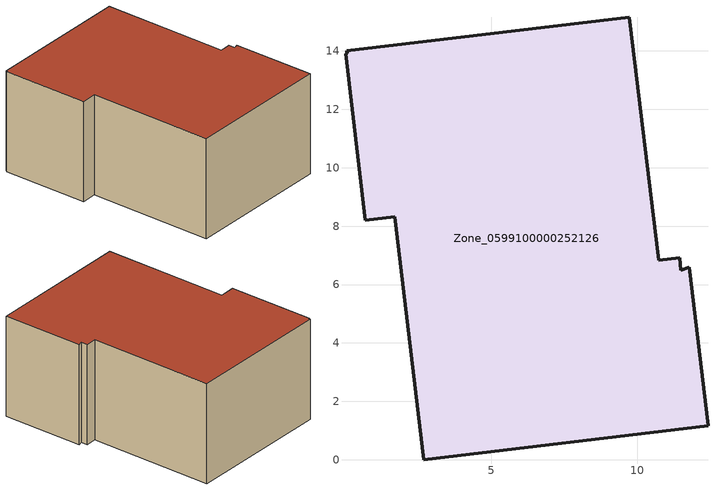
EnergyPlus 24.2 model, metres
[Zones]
Zone_0599100000252126
 floor ground (C_G): 0.69,8.2 0.01,13.91 0.06,13.91 0.05,14 9.73,15.15 10.73,6.83 11.45,6.92 11.49,6.49 11.77,6.58 12.42,1.16 2.69,0 1.69,8.32 z0
 wall outside (C_F): 0.01,13.91 0.69,8.2 1.69,8.32 2.69,0 12.42,1.16 11.77,6.58 11.49,6.49 11.45,6.92 10.73,6.83 9.73,15.15 0.05,14 0.06,13.91 0.01,13.91 z0:6.74
 roof outside (C_R): 11.49,6.49 11.45,6.92 10.73,6.83 9.73,15.15 0.05,14 0.06,13.91 0.01,13.91 0.69,8.2 1.69,8.32 2.69,0 12.42,1.16 11.77,6.58 z6.74
[BUILDING]
Pand.0599100000252126: North Axis=0; Terrain=City; Loads Convergence Tolerance Value=0.04; Temperature Convergence Tolerance Value=0.4; Solar Distribution=FullExterior; Maximum Number of Warmup Days=25; Minimum Number of Warmup Days=1
[Site:Location]
Rotterdam.The.Hague.AP_ZH_NLD Design_Conditions: Latitude=51.96; Longitude=4.45; Time Zone=1; Elevation=-4.5
[SITE:GROUNDTEMPERATURE:BUILDINGSURFACE]
18, 18, 18, 18, 18, 18, 18, 18, 18, 18, 18, 18
[MATERIAL] Thermal Absorptance=0.9; Solar Absorptance=0.7; Visible Absorptance=0.7
Name | Roughness | Thickness | Conductivity | Density | Specific Heat
G.D.1992-2005 | MediumSmooth | 0.15 | 0.06 | 540 | 1210
F.D.1992-2005 | Rough | 0.3 | 0.12 | 1920 | 840
R.D.1992-2005 | MediumRough | 0.2 | 0.08 | 1500 | 1000
[CONSTRUCTION]
C_G: G.D.1992-2005
C_F: F.D.1992-2005
C_R: R.D.1992-2005
[ZONE]
Zone_0599100000252126: Type=1; Multiplier=1; Ceiling Height=Autocalculate; Volume=Autocalculate; Floor Area=autocalculate; Part of Total Floor Area=Yes
[ZONEINFILTRATION:DESIGNFLOWRATE]
Infil_Zone_0599100000252126: Zone or ZoneList or Space or SpaceList=Zone_0599100000252126; Schedule=AlwaysOn; Design Flow Rate Calculation Method=Flow/Area; Flow Rate per Floor Area=0.0021; Constant Term Coefficient=1; Temperature Term Coefficient=0; Velocity Term Coefficient=0; Velocity Squared Term Coefficient=0
[HVACTEMPLATE:ZONE:IDEALLOADSAIRSYSTEM]
Zone_0599100000252126: Maximum Heating Supply Air Temperature=50; Minimum Cooling Supply Air Temperature=13; Maximum Heating Supply Air Humidity Ratio=0.0156; Minimum Cooling Supply Air Humidity Ratio=0.0077; Heating Limit=NoLimit; Cooling Limit=NoLimit; Dehumidification Control Type=ConstantSensibleHeatRatio; Cooling Sensible Heat Ratio=0.7; Dehumidification Setpoint=60; Humidification Control Type=None; Humidification Setpoint=30; Outdoor Air Method=None; Outdoor Air Flow Rate per Person=0.00944; Outdoor Air Flow Rate per Zone Floor Area=0; Outdoor Air Flow Rate per Zone=0; Demand Controlled Ventilation Type=None; Outdoor Air Economizer Type=NoEconomizer; Heat Recovery Type=None; Sensible Heat Recovery Effectiveness=0.7; Latent Heat Recovery Effectiveness=0.65
[ZONECONTROL:THERMOSTAT]
ThermostatControl_Zone_0599100000252126: Zone or ZoneList=Zone_0599100000252126; Control Type Schedule=DualSetpointControlType; Control 1=Thermostat_Zone_0599100000252126; Temperature Difference Between Cutout And Setpoint=0
[THERMOSTATSETPOINT:DUALSETPOINT]
Thermostat_Zone_0599100000252126: Heating Setpoint Temperature Schedule=HeatingSetpoint_Zone_0599100000252126; Cooling Setpoint Temperature Schedule=CoolingSetpoint_Zone_0599100000252126
[SCHEDULE:COMPACT]
HeatingSetpoint_Zone_0599100000252126: Through: 12/31, For: AllDays, Until: 24:00, 21
CoolingSetpoint_Zone_0599100000252126: Through: 12/31, For: AllDays, Until: 24:00, 24
DualSetpointControlType: Through: 12/31, For: AllDays, Until: 24:00, 4
AlwaysOn: Through: 12/31, For: AllDays, Until: 24:00, 1
